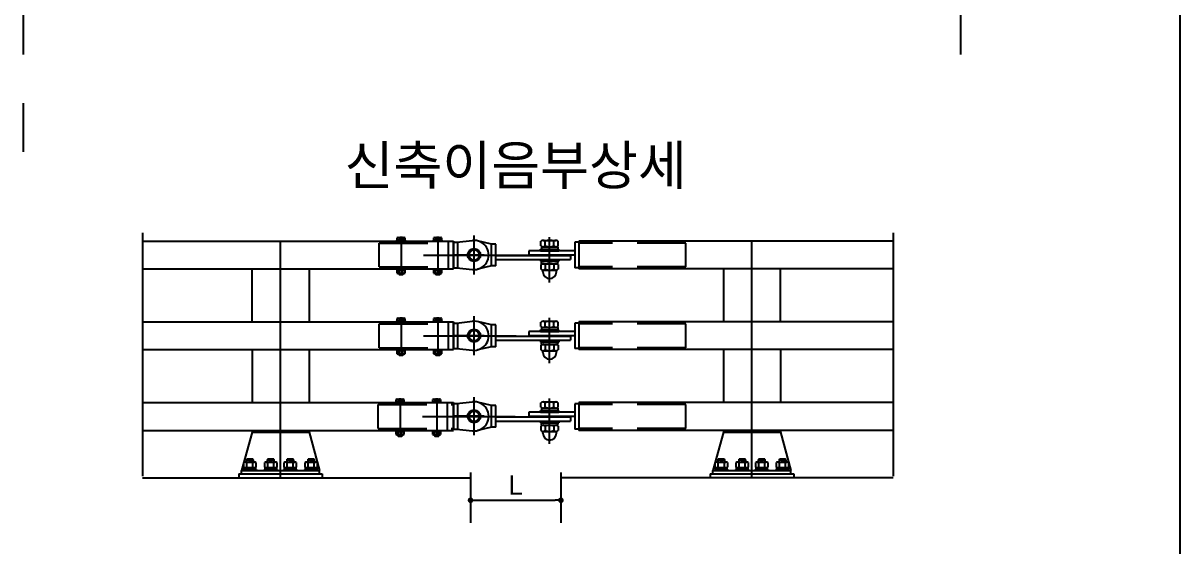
# Model space of a CAD drawing. Header units: metres. Extents: x 185094 to 267743, y 19941 to 53123.
# Drawn here: x 264200 to 266278, y 37946 to 38885 of the extents above; entities that cross this region are included whole.
import ezdxf
from ezdxf.enums import TextEntityAlignment as Align

# ---------------------------------------------------------------- set-up
doc = ezdxf.new("R2010")
doc.units = ezdxf.units.M
doc.header["$LTSCALE"] = 500
for name, pattern in [('CENTER', [2, 1.25, -0.25, 0.25, -0.25]), ('CENTER2', [1.125, 0.75, -0.125, 0.125, -0.125]), ('HIDDEN', [0.375, 0.25, -0.125]), ('HIDDEN2', [0.1875, 0.125, -0.0625])]:
    doc.linetypes.add(name, pattern=pattern)
for name, color, linetype in [('DIML', 1, 'Continuous'), ('THIN', 3, 'Continuous'), ('TITL1', 6, 'HIDDEN2')]:
    doc.layers.add(name, color=color, linetype=linetype)
doc.styles.add('HY견고딕', font='')
doc.styles.add('휴먼고딕', font='HMKMG.TTF')
doc.styles.get('HY견고딕').set_extended_font_data('HYgtrE')

# ---------------------------------------------------------------- blocks, each defined once
blk = doc.blocks.new('_Dot')
at = {"color": 0, "linetype": 'ByBlock', "lineweight": -2}
blk.add_line((-0.5, 0), (-1, 0), dxfattribs=at)
at = {"color": 0, "linetype": 'ByBlock', "const_width": 0.5}
blk.add_lwpolyline([(-0.25, 0, 1), (0.25, 0, 1)], format="xyb", close=True, dxfattribs=at)

msp = doc.modelspace()

# ---------------------------------------------------------------- linework, layer by layer
for p, q in [((266277.7884, 40708.1171), (266277.7884, 35137.5536)), ((264414.2019, 38493.0079), (264973.0831, 38493.0079)), ((264871.1353, 38494.5079), (264886.1353, 38494.5079)), ((264871.1353, 38493.0079), (264871.1353, 38494.5079)), ((264886.1353, 38493.0079), (264871.1353, 38493.0079)), ((264871.707, 38494.5079), (264871.707, 38498.972)), ((264885.5635, 38494.5079), (264871.707, 38494.5079)), ((264885.5635, 38498.972), (264885.5635, 38494.5079)), ((264886.1353, 38494.5079), (264886.1353, 38493.0079)), ((264937.1353, 38494.5079), (264952.1353, 38494.5079)), ((264937.1353, 38493.0079), (264937.1353, 38494.5079)), ((264952.1353, 38493.0079), (264937.1353, 38493.0079)), ((264937.707, 38494.5079), (264937.707, 38498.972)), ((264951.5635, 38494.5079), (264937.707, 38494.5079)), ((264951.5635, 38498.972), (264951.5635, 38494.5079)), ((264952.1353, 38494.5079), (264952.1353, 38493.0079)), ((265762.7405, 38493.0079), (265198.0831, 38493.0079)), ((264414.2019, 38443.0079), (264973.0831, 38443.0079)), ((264610.8853, 38348.0079), (264610.8853, 38443.0079)), ((264713.3853, 38443.0079), (264713.3853, 38348.0079)), ((264871.1353, 38443.0079), (264886.1353, 38443.0079)), ((264871.1353, 38441.5079), (264871.1353, 38443.0079)), ((264886.1353, 38441.5079), (264871.1353, 38441.5079)), ((264871.707, 38435.5438), (264871.707, 38441.5079)), ((264871.707, 38441.5079), (264885.5635, 38441.5079)), ((264874.6353, 38435.0079), (264874.6353, 38433.5491)), ((264874.6353, 38433.5491), (264875.1765, 38433.0079)), ((264875.1765, 38433.0079), (264882.094, 38433.0079)), ((264882.094, 38433.0079), (264882.6353, 38433.5491)), ((264882.6353, 38433.5491), (264882.6353, 38435.0079)), ((264885.5635, 38441.5079), (264885.5635, 38435.5438)), ((264886.1353, 38443.0079), (264886.1353, 38441.5079)), ((264937.1353, 38443.0079), (264952.1353, 38443.0079)), ((264937.1353, 38441.5079), (264937.1353, 38443.0079)), ((264952.1353, 38441.5079), (264937.1353, 38441.5079)), ((264937.707, 38435.5438), (264937.707, 38441.5079)), ((264937.707, 38441.5079), (264951.5635, 38441.5079)), ((264940.6353, 38435.0079), (264940.6353, 38433.5491)), ((264940.6353, 38433.5491), (264941.1765, 38433.0079)), ((264941.1765, 38433.0079), (264948.094, 38433.0079)), ((264948.094, 38433.0079), (264948.6353, 38433.5491)), ((264948.6353, 38433.5491), (264948.6353, 38435.0079)), ((264951.5635, 38441.5079), (264951.5635, 38435.5438)), ((264952.1353, 38443.0079), (264952.1353, 38441.5079)), ((265762.7405, 38443.0079), (265198.0831, 38443.0079)), ((265457.7809, 38443.0079), (265457.7809, 38348.0079)), ((265560.2809, 38348.0079), (265560.2809, 38443.0079)), ((264414.2019, 38348.0079), (264973.0831, 38348.0079)), ((264871.1353, 38349.5079), (264886.1353, 38349.5079)), ((264871.1353, 38348.0079), (264871.1353, 38349.5079)), ((264886.1353, 38348.0079), (264871.1353, 38348.0079)), ((264871.707, 38349.5079), (264871.707, 38353.972)), ((264885.5635, 38349.5079), (264871.707, 38349.5079)), ((264885.5635, 38353.972), (264885.5635, 38349.5079)), ((264886.1353, 38349.5079), (264886.1353, 38348.0079)), ((264937.1353, 38349.5079), (264952.1353, 38349.5079)), ((264937.1353, 38348.0079), (264937.1353, 38349.5079)), ((264952.1353, 38348.0079), (264937.1353, 38348.0079)), ((264937.707, 38349.5079), (264937.707, 38353.972)), ((264951.5635, 38349.5079), (264937.707, 38349.5079)), ((264951.5635, 38353.972), (264951.5635, 38349.5079)), ((264952.1353, 38349.5079), (264952.1353, 38348.0079)), ((265762.7405, 38348.0079), (265198.0831, 38348.0079)), ((264414.2019, 38298.0079), (264973.0831, 38298.0079)), ((264610.8853, 38298.0079), (264610.8853, 38203.0079)), ((264713.3853, 38298.0079), (264713.3853, 38203.0079)), ((264871.1353, 38298.0079), (264886.1353, 38298.0079)), ((264871.1353, 38296.5079), (264871.1353, 38298.0079)), ((264886.1353, 38296.5079), (264871.1353, 38296.5079)), ((264871.707, 38290.5438), (264871.707, 38296.5079)), ((264871.707, 38296.5079), (264885.5635, 38296.5079)), ((264874.6353, 38290.0079), (264874.6353, 38288.5491)), ((264874.6353, 38288.5491), (264875.1765, 38288.0079)), ((264875.1765, 38288.0079), (264882.094, 38288.0079)), ((264882.094, 38288.0079), (264882.6353, 38288.5491)), ((264882.6353, 38288.5491), (264882.6353, 38290.0079)), ((264885.5635, 38296.5079), (264885.5635, 38290.5438)), ((264886.1353, 38298.0079), (264886.1353, 38296.5079)), ((264937.1353, 38298.0079), (264952.1353, 38298.0079)), ((264937.1353, 38296.5079), (264937.1353, 38298.0079)), ((264952.1353, 38296.5079), (264937.1353, 38296.5079)), ((264937.707, 38290.5438), (264937.707, 38296.5079)), ((264937.707, 38296.5079), (264951.5635, 38296.5079)), ((264940.6353, 38290.0079), (264940.6353, 38288.5491)), ((264940.6353, 38288.5491), (264941.1765, 38288.0079)), ((264941.1765, 38288.0079), (264948.094, 38288.0079)), ((264948.094, 38288.0079), (264948.6353, 38288.5491)), ((264948.6353, 38288.5491), (264948.6353, 38290.0079)), ((264951.5635, 38296.5079), (264951.5635, 38290.5438)), ((264952.1353, 38298.0079), (264952.1353, 38296.5079)), ((265762.7405, 38298.0079), (265198.0831, 38298.0079)), ((265457.7809, 38298.0079), (265457.7809, 38203.0079)), ((265560.2809, 38298.0079), (265560.2809, 38203.0079)), ((264414.2019, 38203.0079), (264973.0831, 38203.0079)), ((264869.2526, 38204.2579), (264884.2526, 38204.2579)), ((264869.2526, 38202.7579), (264869.2526, 38204.2579)), ((264884.2526, 38202.7579), (264869.2526, 38202.7579)), ((264869.8244, 38204.2579), (264869.8244, 38208.722)), ((264883.6808, 38204.2579), (264869.8244, 38204.2579)), ((264883.6808, 38208.722), (264883.6808, 38204.2579)), ((264884.2526, 38204.2579), (264884.2526, 38202.7579)), ((264935.2526, 38204.2579), (264950.2526, 38204.2579)), ((264935.2526, 38202.7579), (264935.2526, 38204.2579)), ((264950.2526, 38202.7579), (264935.2526, 38202.7579)), ((264935.8244, 38204.2579), (264935.8244, 38208.722)), ((264949.6808, 38204.2579), (264935.8244, 38204.2579)), ((264949.6808, 38208.722), (264949.6808, 38204.2579)), ((264950.2526, 38204.2579), (264950.2526, 38202.7579)), ((265762.7405, 38203.0079), (265198.0831, 38203.0079)), ((264414.2019, 38153.0079), (264973.0831, 38153.0079)), ((264610.8853, 38150.0079), (264592.1353, 38081.0079)), ((264610.8853, 38153.0079), (264610.8853, 38150.0079)), ((264610.8853, 38150.0079), (264713.3853, 38150.0079)), ((264713.3853, 38153.0079), (264713.3853, 38150.0079)), ((264713.3853, 38150.0079), (264732.1353, 38081.0079)), ((264869.2526, 38152.7579), (264884.2526, 38152.7579)), ((264869.2526, 38151.2579), (264869.2526, 38152.7579)), ((264884.2526, 38151.2579), (264869.2526, 38151.2579)), ((264869.8244, 38145.2938), (264869.8244, 38151.2579)), ((264869.8244, 38151.2579), (264883.6808, 38151.2579)), ((264872.7526, 38144.7579), (264872.7526, 38143.2991)), ((264872.7526, 38143.2991), (264873.2939, 38142.7579)), ((264873.2939, 38142.7579), (264880.2113, 38142.7579)), ((264880.2113, 38142.7579), (264880.7526, 38143.2991)), ((264880.7526, 38143.2991), (264880.7526, 38144.7579)), ((264883.6808, 38151.2579), (264883.6808, 38145.2938)), ((264884.2526, 38152.7579), (264884.2526, 38151.2579)), ((264935.2526, 38152.7579), (264950.2526, 38152.7579)), ((264935.2526, 38151.2579), (264935.2526, 38152.7579)), ((264950.2526, 38151.2579), (264935.2526, 38151.2579)), ((264935.8244, 38145.2938), (264935.8244, 38151.2579)), ((264935.8244, 38151.2579), (264949.6808, 38151.2579)), ((264938.7526, 38144.7579), (264938.7526, 38143.2991)), ((264938.7526, 38143.2991), (264939.2939, 38142.7579)), ((264939.2939, 38142.7579), (264946.2113, 38142.7579)), ((264946.2113, 38142.7579), (264946.7526, 38143.2991)), ((264946.7526, 38143.2991), (264946.7526, 38144.7579)), ((264949.6808, 38151.2579), (264949.6808, 38145.2938)), ((264950.2526, 38152.7579), (264950.2526, 38151.2579)), ((265762.7405, 38153.0079), (265198.0831, 38153.0079)), ((265457.7809, 38150.0079), (265439.0309, 38081.0079)), ((265457.7809, 38153.0079), (265457.7809, 38150.0079)), ((265457.7809, 38150.0079), (265560.2809, 38150.0079)), ((265560.2809, 38153.0079), (265560.2809, 38150.0079)), ((265560.2809, 38150.0079), (265579.0309, 38081.0079)), ((264596.3099, 38086.9077), (264596.3099, 38095.233)), ((264599.0163, 38096.0704), (264615.2542, 38096.0704)), ((264599.0163, 38096.0704), (264615.2542, 38096.0704)), ((264601.731, 38101.0079), (264600.8853, 38100.1621)), ((264600.8853, 38100.1621), (264600.8853, 38096.0704)), ((264601.7226, 38086.9077), (264601.7226, 38095.233)), ((264612.5395, 38101.0079), (264601.731, 38101.0079)), ((264613.3853, 38100.1621), (264612.5395, 38101.0079)), ((264612.5479, 38086.9077), (264612.5479, 38095.233)), ((264613.3853, 38096.0704), (264613.3853, 38100.1621)), ((264617.9606, 38095.233), (264617.9606, 38086.9077)), ((264633.8099, 38086.9077), (264633.8099, 38095.233)), ((264636.5163, 38096.0704), (264652.7542, 38096.0704)), ((264636.5163, 38096.0704), (264652.7542, 38096.0704)), ((264639.231, 38101.0079), (264638.3853, 38100.1621)), ((264638.3853, 38100.1621), (264638.3853, 38096.0704)), ((264639.2226, 38086.9077), (264639.2226, 38095.233)), ((264650.0395, 38101.0079), (264639.231, 38101.0079)), ((264650.8853, 38100.1621), (264650.0395, 38101.0079)), ((264650.0479, 38086.9077), (264650.0479, 38095.233)), ((264650.8853, 38096.0704), (264650.8853, 38100.1621)), ((264655.4606, 38095.233), (264655.4606, 38086.9077)), ((264668.8099, 38086.9077), (264668.8099, 38095.233)), ((264671.5163, 38096.0704), (264687.7542, 38096.0704)), ((264671.5163, 38096.0704), (264687.7542, 38096.0704)), ((264674.231, 38101.0079), (264673.3853, 38100.1621)), ((264673.3853, 38100.1621), (264673.3853, 38096.0704)), ((264674.2226, 38086.9077), (264674.2226, 38095.233)), ((264685.0395, 38101.0079), (264674.231, 38101.0079)), ((264685.8853, 38100.1621), (264685.0395, 38101.0079)), ((264685.0479, 38086.9077), (264685.0479, 38095.233)), ((264685.8853, 38096.0704), (264685.8853, 38100.1621)), ((264690.4606, 38095.233), (264690.4606, 38086.9077)), ((264706.3099, 38086.9077), (264706.3099, 38095.233)), ((264709.0163, 38096.0704), (264725.2542, 38096.0704)), ((264709.0163, 38096.0704), (264725.2542, 38096.0704)), ((264711.731, 38101.0079), (264710.8853, 38100.1621)), ((264710.8853, 38100.1621), (264710.8853, 38096.0704)), ((264711.7226, 38086.9077), (264711.7226, 38095.233)), ((264722.5395, 38101.0079), (264711.731, 38101.0079)), ((264723.3853, 38100.1621), (264722.5395, 38101.0079)), ((264722.5479, 38086.9077), (264722.5479, 38095.233)), ((264723.3853, 38096.0704), (264723.3853, 38100.1621)), ((264727.9606, 38095.233), (264727.9606, 38086.9077)), ((265443.2056, 38086.9077), (265443.2056, 38095.233)), ((265445.9119, 38096.0704), (265462.1499, 38096.0704)), ((265445.9119, 38096.0704), (265462.1499, 38096.0704)), ((265448.6266, 38101.0079), (265447.7809, 38100.1621)), ((265447.7809, 38100.1621), (265447.7809, 38096.0704)), ((265448.6182, 38086.9077), (265448.6182, 38095.233)), ((265459.4352, 38101.0079), (265448.6266, 38101.0079)), ((265460.2809, 38100.1621), (265459.4352, 38101.0079)), ((265459.4435, 38086.9077), (265459.4435, 38095.233)), ((265460.2809, 38096.0704), (265460.2809, 38100.1621)), ((265464.8562, 38095.233), (265464.8562, 38086.9077)), ((265480.7056, 38086.9077), (265480.7056, 38095.233)), ((265483.4119, 38096.0704), (265499.6499, 38096.0704)), ((265483.4119, 38096.0704), (265499.6499, 38096.0704)), ((265486.1266, 38101.0079), (265485.2809, 38100.1621)), ((265485.2809, 38100.1621), (265485.2809, 38096.0704)), ((265486.1182, 38086.9077), (265486.1182, 38095.233)), ((265496.9352, 38101.0079), (265486.1266, 38101.0079)), ((265497.7809, 38100.1621), (265496.9352, 38101.0079)), ((265496.9435, 38086.9077), (265496.9435, 38095.233)), ((265497.7809, 38096.0704), (265497.7809, 38100.1621)), ((265502.3562, 38095.233), (265502.3562, 38086.9077)), ((265515.7056, 38086.9077), (265515.7056, 38095.233)), ((265518.4119, 38096.0704), (265534.6499, 38096.0704)), ((265518.4119, 38096.0704), (265534.6499, 38096.0704)), ((265521.1266, 38101.0079), (265520.2809, 38100.1621)), ((265520.2809, 38100.1621), (265520.2809, 38096.0704)), ((265521.1182, 38086.9077), (265521.1182, 38095.233)), ((265531.9352, 38101.0079), (265521.1266, 38101.0079)), ((265532.7809, 38100.1621), (265531.9352, 38101.0079)), ((265531.9435, 38086.9077), (265531.9435, 38095.233)), ((265532.7809, 38096.0704), (265532.7809, 38100.1621)), ((265537.3562, 38095.233), (265537.3562, 38086.9077)), ((265553.2056, 38086.9077), (265553.2056, 38095.233)), ((265555.9119, 38096.0704), (265572.1499, 38096.0704)), ((265555.9119, 38096.0704), (265572.1499, 38096.0704)), ((265558.6266, 38101.0079), (265557.7809, 38100.1621)), ((265557.7809, 38100.1621), (265557.7809, 38096.0704)), ((265558.6182, 38086.9077), (265558.6182, 38095.233)), ((265569.4352, 38101.0079), (265558.6266, 38101.0079)), ((265570.2809, 38100.1621), (265569.4352, 38101.0079)), ((265569.4435, 38086.9077), (265569.4435, 38095.233)), ((265570.2809, 38096.0704), (265570.2809, 38100.1621)), ((265574.8562, 38095.233), (265574.8562, 38086.9077)), ((264587.1353, 38075.0079), (264737.1353, 38075.0079)), ((264587.1353, 38075.0079), (264587.1353, 38068.0079)), ((264592.1353, 38081.0079), (264732.1353, 38081.0079)), ((264592.1353, 38075.0079), (264592.1353, 38081.0079)), ((264595.5728, 38081.0079), (264595.5728, 38082.8829)), ((264595.5728, 38082.8829), (264618.6978, 38082.8829)), ((264618.6978, 38081.0079), (264595.5728, 38081.0079)), ((264597.0102, 38082.8829), (264597.0102, 38086.0704)), ((264597.0102, 38086.0704), (264617.2603, 38086.0704)), ((264617.2603, 38082.8829), (264597.0102, 38082.8829)), ((264617.2603, 38086.0704), (264617.2603, 38082.8829)), ((264618.6978, 38082.8829), (264618.6978, 38081.0079)), ((264633.0728, 38081.0079), (264633.0728, 38082.8829)), ((264633.0728, 38082.8829), (264656.1978, 38082.8829)), ((264656.1978, 38081.0079), (264633.0728, 38081.0079)), ((264634.5102, 38082.8829), (264634.5102, 38086.0704)), ((264634.5102, 38086.0704), (264654.7603, 38086.0704)), ((264654.7603, 38082.8829), (264634.5102, 38082.8829)), ((264654.7603, 38086.0704), (264654.7603, 38082.8829)), ((264656.1978, 38082.8829), (264656.1978, 38081.0079)), ((264668.0728, 38081.0079), (264668.0728, 38082.8829)), ((264668.0728, 38082.8829), (264691.1978, 38082.8829)), ((264691.1978, 38081.0079), (264668.0728, 38081.0079)), ((264669.5102, 38082.8829), (264669.5102, 38086.0704)), ((264669.5102, 38086.0704), (264689.7603, 38086.0704)), ((264689.7603, 38082.8829), (264669.5102, 38082.8829)), ((264689.7603, 38086.0704), (264689.7603, 38082.8829)), ((264691.1978, 38082.8829), (264691.1978, 38081.0079)), ((264705.5728, 38081.0079), (264705.5728, 38082.8829)), ((264705.5728, 38082.8829), (264728.6978, 38082.8829)), ((264728.6978, 38081.0079), (264705.5728, 38081.0079)), ((264707.0102, 38082.8829), (264707.0102, 38086.0704)), ((264707.0102, 38086.0704), (264727.2603, 38086.0704)), ((264727.2603, 38082.8829), (264707.0102, 38082.8829)), ((264727.2603, 38086.0704), (264727.2603, 38082.8829)), ((264728.6978, 38082.8829), (264728.6978, 38081.0079)), ((264732.1353, 38075.0079), (264732.1353, 38081.0079)), ((264737.1353, 38075.0079), (264737.1353, 38068.0079)), ((265434.0309, 38075.0079), (265584.0309, 38075.0079)), ((265434.0309, 38075.0079), (265434.0309, 38068.0079)), ((265439.0309, 38081.0079), (265579.0309, 38081.0079)), ((265439.0309, 38075.0079), (265439.0309, 38081.0079)), ((265442.4684, 38081.0079), (265442.4684, 38082.8829)), ((265442.4684, 38082.8829), (265465.5934, 38082.8829)), ((265465.5934, 38081.0079), (265442.4684, 38081.0079)), ((265443.9059, 38086.0704), (265464.1559, 38086.0704)), ((265443.9059, 38082.8829), (265443.9059, 38086.0704)), ((265464.1559, 38082.8829), (265443.9059, 38082.8829)), ((265464.1559, 38086.0704), (265464.1559, 38082.8829)), ((265465.5934, 38082.8829), (265465.5934, 38081.0079)), ((265479.9684, 38081.0079), (265479.9684, 38082.8829)), ((265479.9684, 38082.8829), (265503.0934, 38082.8829)), ((265503.0934, 38081.0079), (265479.9684, 38081.0079)), ((265481.4059, 38082.8829), (265481.4059, 38086.0704)), ((265481.4059, 38086.0704), (265501.6559, 38086.0704)), ((265501.6559, 38082.8829), (265481.4059, 38082.8829)), ((265501.6559, 38086.0704), (265501.6559, 38082.8829)), ((265503.0934, 38082.8829), (265503.0934, 38081.0079)), ((265514.9684, 38081.0079), (265514.9684, 38082.8829)), ((265514.9684, 38082.8829), (265538.0934, 38082.8829)), ((265538.0934, 38081.0079), (265514.9684, 38081.0079)), ((265516.4059, 38082.8829), (265516.4059, 38086.0704)), ((265516.4059, 38086.0704), (265536.6559, 38086.0704)), ((265536.6559, 38082.8829), (265516.4059, 38082.8829)), ((265536.6559, 38086.0704), (265536.6559, 38082.8829)), ((265538.0934, 38082.8829), (265538.0934, 38081.0079)), ((265552.4684, 38081.0079), (265552.4684, 38082.8829)), ((265552.4684, 38082.8829), (265575.5934, 38082.8829)), ((265575.5934, 38081.0079), (265552.4684, 38081.0079)), ((265553.9059, 38082.8829), (265553.9059, 38086.0704)), ((265553.9059, 38086.0704), (265574.1559, 38086.0704)), ((265574.1559, 38082.8829), (265553.9059, 38082.8829)), ((265574.1559, 38086.0704), (265574.1559, 38082.8829)), ((265575.5934, 38082.8829), (265575.5934, 38081.0079)), ((265579.0309, 38075.0079), (265579.0309, 38081.0079)), ((265584.0309, 38075.0079), (265584.0309, 38068.0079)), ((264414.2019, 38068.0079), (265003.4418, 38068.0079)), ((265762.7405, 38068.0079), (265165.7595, 38068.0079))]:
    msp.add_line(p, q)
at = {"color": 1, "linetype": 'CENTER', "ltscale": 0.7}
for p, q in [((264199.6797, 39265.9501), (264199.6797, 38604.7682)), ((265883.8568, 39265.9501), (265883.8568, 38744.8942)), ((264414.2019, 38507.9473), (264414.2019, 38045.7794)), ((265762.7405, 38507.9473), (265762.7405, 38045.7794)), ((264662.1353, 38068.0079), (264662.1353, 38493.0079)), ((265009.8331, 38433.8829), (265009.8331, 38502.1329)), ((265145.5831, 38418.8467), (265145.5831, 38500.3574)), ((265509.0309, 38068.0079), (265509.0309, 38493.0079)), ((264918.9516, 38468.0079), (265108.0831, 38468.0079)), ((265028.1904, 38468.0079), (264974.9657, 38468.0079)), ((265009.8331, 38288.1405), (265009.8331, 38357.8752)), ((265009.8331, 38288.8829), (265009.8331, 38357.1329)), ((265145.5831, 38273.8467), (265145.5831, 38355.3574)), ((264918.9516, 38323.0079), (265085.5831, 38323.0079)), ((265028.1904, 38323.0079), (264974.9657, 38323.0079)), ((265009.8331, 38144.1329), (265009.8331, 38212.3829)), ((264917.0689, 38178.0079), (265083.7004, 38178.0079)), ((265028.1904, 38178.2579), (264974.9657, 38178.2579))]:
    msp.add_line(p, q, dxfattribs=at)
at = {"color": 3, "linetype": 'HIDDEN', "ltscale": 0.7}
for p, q in [((264839.504, 38489.5079), (264973.0831, 38489.5079)), ((264839.504, 38446.5079), (264839.504, 38489.5079)), ((265390.0309, 38489.5079), (265198.0831, 38489.5079)), ((265390.0309, 38446.5079), (265390.0309, 38489.5079)), ((264839.504, 38446.5079), (264973.0831, 38446.5079)), ((265390.0309, 38446.5079), (265198.0831, 38446.5079)), ((264839.504, 38301.5079), (264839.504, 38344.5079)), ((264839.504, 38344.5079), (264973.0831, 38344.5079)), ((265390.0309, 38344.5079), (265198.0831, 38344.5079)), ((265390.0309, 38301.5079), (265390.0309, 38344.5079)), ((264839.504, 38301.5079), (264973.0831, 38301.5079)), ((265390.0309, 38301.5079), (265198.0831, 38301.5079)), ((264837.6213, 38199.2579), (264971.2004, 38199.2579)), ((264837.6213, 38156.2579), (264837.6213, 38199.2579)), ((265390.0309, 38199.5079), (265199.9657, 38199.5079)), ((265390.0309, 38156.5079), (265390.0309, 38199.5079)), ((264837.6213, 38156.2579), (264971.2004, 38156.2579)), ((265390.0309, 38156.5079), (265199.9657, 38156.5079))]:
    msp.add_line(p, q, dxfattribs=at)
at = {"ltscale": 0.7}
for p, q in [((264873.4391, 38499.5079), (264883.8314, 38499.5079)), ((264875.1711, 38498.972), (264875.1711, 38494.5079)), ((264882.0994, 38498.972), (264882.0994, 38494.5079)), ((264939.4391, 38499.5079), (264949.8314, 38499.5079)), ((264941.1711, 38498.972), (264941.1711, 38494.5079)), ((264948.0994, 38498.972), (264948.0994, 38494.5079)), ((264963.1448, 38493.0079), (264963.1448, 38443.0079)), ((264973.0831, 38492.7579), (264973.0831, 38443.2579)), ((264973.0831, 38445.1704), (264973.0831, 38490.8454)), ((264973.0831, 38490.8454), (264978.3331, 38490.8454)), ((264978.3331, 38490.8454), (265006.8675, 38494.0898)), ((264980.5831, 38444.9145), (264980.5831, 38491.1012)), ((265041.3331, 38487.6954), (265015.7197, 38493.5893)), ((265048.8331, 38487.6954), (265041.3331, 38487.6954)), ((265041.3331, 38448.3204), (265041.3331, 38487.6954)), ((265048.8331, 38448.3204), (265048.8331, 38487.6954)), ((265129.9831, 38484.4329), (265129.9831, 38492.6829)), ((265133.8825, 38494.1829), (265157.2836, 38494.1829)), ((265137.7831, 38484.4329), (265137.7831, 38492.6829)), ((265153.3831, 38484.4329), (265153.3831, 38492.6829)), ((265161.1831, 38484.4329), (265161.1831, 38492.6829)), ((265190.5831, 38490.8454), (265190.5831, 38445.1704)), ((265198.0831, 38490.8454), (265190.5831, 38490.8454)), ((265198.0831, 38492.7579), (265198.0831, 38443.2579)), ((265004.3731, 38477.4649), (264998.9131, 38468.0079)), ((264998.9131, 38468.0079), (265004.3731, 38458.5509)), ((265015.2931, 38477.4649), (265004.3731, 38477.4649)), ((265020.7531, 38468.0079), (265015.2931, 38477.4649)), ((265015.2931, 38458.5509), (265020.7531, 38468.0079)), ((265048.8331, 38467.2579), (265183.0831, 38467.2579)), ((265190.5831, 38475.5079), (265108.0831, 38475.5079)), ((265108.0831, 38475.5079), (265108.0831, 38468.0079)), ((265190.5831, 38468.0079), (265108.0831, 38468.0079)), ((265129.0831, 38475.5079), (265129.0831, 38478.5079)), ((265129.0831, 38478.5079), (265162.0831, 38478.5079)), ((265129.0831, 38475.5079), (265162.0831, 38475.5079)), ((265131.0706, 38482.9329), (265131.0706, 38478.5079)), ((265131.0706, 38482.9329), (265160.0956, 38482.9329)), ((265160.0956, 38482.9329), (265160.0956, 38478.5079)), ((265162.0831, 38475.5079), (265162.0831, 38478.5079)), ((265183.0831, 38467.2579), (265183.0831, 38459.7579)), ((264973.0831, 38445.1704), (264978.3331, 38445.1704)), ((264978.3331, 38445.1704), (265006.8675, 38441.9259)), ((265004.3731, 38458.5509), (265015.2931, 38458.5509)), ((265041.3331, 38448.3204), (265015.7197, 38442.4264)), ((265048.8331, 38448.3204), (265041.3331, 38448.3204)), ((265048.8331, 38459.7579), (265183.0831, 38459.7579)), ((265129.0831, 38459.7579), (265129.0831, 38456.7579)), ((265129.0831, 38459.7579), (265162.0831, 38459.7579)), ((265129.0831, 38456.7579), (265162.0831, 38456.7579)), ((265129.9831, 38450.8329), (265129.9831, 38442.5829)), ((265131.0706, 38452.3329), (265131.0706, 38456.7579)), ((265131.0706, 38452.3329), (265160.0956, 38452.3329)), ((265137.7831, 38450.8329), (265137.7831, 38442.5829)), ((265153.3831, 38450.8329), (265153.3831, 38442.5829)), ((265160.0956, 38452.3329), (265160.0956, 38456.7579)), ((265161.1831, 38450.8329), (265161.1831, 38442.5829)), ((265162.0831, 38459.7579), (265162.0831, 38456.7579)), ((265198.0831, 38445.1704), (265190.5831, 38445.1704)), ((264883.8314, 38435.0079), (264873.4391, 38435.0079)), ((264874.6353, 38433.5491), (264882.6353, 38433.5491)), ((264875.1711, 38435.5438), (264875.1711, 38441.5079)), ((264882.0994, 38435.5438), (264882.0994, 38441.5079)), ((264949.8314, 38435.0079), (264939.4391, 38435.0079)), ((264940.6353, 38433.5491), (264948.6353, 38433.5491)), ((264941.1711, 38435.5438), (264941.1711, 38441.5079)), ((264948.0994, 38435.5438), (264948.0994, 38441.5079)), ((265133.3956, 38437.8954), (265133.3956, 38441.1033)), ((265133.8825, 38441.0829), (265157.2836, 38441.0829)), ((265157.7706, 38437.8954), (265157.7706, 38441.1033)), ((264873.4391, 38354.5079), (264883.8314, 38354.5079)), ((264875.1711, 38353.972), (264875.1711, 38349.5079)), ((264882.0994, 38353.972), (264882.0994, 38349.5079)), ((264939.4391, 38354.5079), (264949.8314, 38354.5079)), ((264941.1711, 38353.972), (264941.1711, 38349.5079)), ((264948.0994, 38353.972), (264948.0994, 38349.5079)), ((264963.1448, 38348.0079), (264963.1448, 38298.0079)), ((264973.0831, 38347.7579), (264973.0831, 38298.2579)), ((264973.0831, 38300.1704), (264973.0831, 38345.8454)), ((264973.0831, 38345.8454), (264978.3331, 38345.8454)), ((264978.3331, 38345.8454), (265006.8675, 38349.0898)), ((264980.5831, 38299.9145), (264980.5831, 38346.1012)), ((265041.3331, 38342.6954), (265015.7197, 38348.5893)), ((265041.3331, 38303.3204), (265041.3331, 38342.6954)), ((265048.8331, 38342.6954), (265041.3331, 38342.6954)), ((265048.8331, 38303.3204), (265048.8331, 38342.6954)), ((265129.9831, 38339.4329), (265129.9831, 38347.6829)), ((265133.8825, 38349.1829), (265157.2836, 38349.1829)), ((265137.7831, 38339.4329), (265137.7831, 38347.6829)), ((265153.3831, 38339.4329), (265153.3831, 38347.6829)), ((265161.1831, 38339.4329), (265161.1831, 38347.6829)), ((265190.5831, 38345.8454), (265190.5831, 38300.1704)), ((265198.0831, 38345.8454), (265190.5831, 38345.8454)), ((265198.0831, 38347.7579), (265198.0831, 38298.2579)), ((265004.3731, 38332.4649), (264998.9131, 38323.0079)), ((264998.9131, 38323.0079), (265004.3731, 38313.5509)), ((265015.2931, 38332.4649), (265004.3731, 38332.4649)), ((265020.7531, 38323.0079), (265015.2931, 38332.4649)), ((265015.2931, 38313.5509), (265020.7531, 38323.0079)), ((265048.8331, 38322.2579), (265183.0831, 38322.2579)), ((265190.5831, 38330.5079), (265108.0831, 38330.5079)), ((265108.0831, 38330.5079), (265108.0831, 38323.0079)), ((265190.5831, 38323.0079), (265108.0831, 38323.0079)), ((265129.0831, 38330.5079), (265129.0831, 38333.5079)), ((265129.0831, 38333.5079), (265162.0831, 38333.5079)), ((265129.0831, 38330.5079), (265162.0831, 38330.5079)), ((265131.0706, 38337.9329), (265131.0706, 38333.5079)), ((265131.0706, 38337.9329), (265160.0956, 38337.9329)), ((265160.0956, 38337.9329), (265160.0956, 38333.5079)), ((265162.0831, 38330.5079), (265162.0831, 38333.5079)), ((265183.0831, 38322.2579), (265183.0831, 38314.7579)), ((264973.0831, 38300.1704), (264978.3331, 38300.1704)), ((264978.3331, 38300.1704), (265006.8675, 38296.9259)), ((265004.3731, 38313.5509), (265015.2931, 38313.5509)), ((265041.3331, 38303.3204), (265015.7197, 38297.4264)), ((265048.8331, 38303.3204), (265041.3331, 38303.3204)), ((265048.8331, 38314.7579), (265183.0831, 38314.7579)), ((265129.0831, 38314.7579), (265129.0831, 38311.7579)), ((265129.0831, 38314.7579), (265162.0831, 38314.7579)), ((265129.0831, 38311.7579), (265162.0831, 38311.7579)), ((265129.9831, 38305.8329), (265129.9831, 38297.5829)), ((265131.0706, 38307.3329), (265131.0706, 38311.7579)), ((265131.0706, 38307.3329), (265160.0956, 38307.3329)), ((265137.7831, 38305.8329), (265137.7831, 38297.5829)), ((265153.3831, 38305.8329), (265153.3831, 38297.5829)), ((265160.0956, 38307.3329), (265160.0956, 38311.7579)), ((265161.1831, 38305.8329), (265161.1831, 38297.5829)), ((265162.0831, 38314.7579), (265162.0831, 38311.7579)), ((265198.0831, 38300.1704), (265190.5831, 38300.1704)), ((264883.8314, 38290.0079), (264873.4391, 38290.0079)), ((264874.6353, 38288.5491), (264882.6353, 38288.5491)), ((264875.1711, 38290.5438), (264875.1711, 38296.5079)), ((264882.0994, 38290.5438), (264882.0994, 38296.5079)), ((264949.8314, 38290.0079), (264939.4391, 38290.0079)), ((264940.6353, 38288.5491), (264948.6353, 38288.5491)), ((264941.1711, 38290.5438), (264941.1711, 38296.5079)), ((264948.0994, 38290.5438), (264948.0994, 38296.5079)), ((265133.3956, 38292.8954), (265133.3956, 38296.1033)), ((265133.8825, 38296.0829), (265157.2836, 38296.0829)), ((265157.7706, 38292.8954), (265157.7706, 38296.1033)), ((264871.5564, 38209.2579), (264881.9487, 38209.2579)), ((264873.2885, 38208.722), (264873.2885, 38204.2579)), ((264880.2167, 38208.722), (264880.2167, 38204.2579)), ((264937.5564, 38209.2579), (264947.9487, 38209.2579)), ((264939.2885, 38208.722), (264939.2885, 38204.2579)), ((264946.2167, 38208.722), (264946.2167, 38204.2579)), ((264961.2621, 38202.7579), (264961.2621, 38152.7579)), ((264973.0831, 38203.0079), (264973.0831, 38153.5079)), ((264973.0831, 38201.0954), (264978.3331, 38201.0954)), ((264973.0831, 38155.4204), (264973.0831, 38201.0954)), ((264978.3331, 38201.0954), (265006.8675, 38204.3398)), ((264980.5831, 38155.1645), (264980.5831, 38201.3512)), ((265041.3331, 38197.9454), (265015.7197, 38203.8393)), ((265048.8331, 38197.9454), (265041.3331, 38197.9454)), ((265041.3331, 38158.5704), (265041.3331, 38197.9454)), ((265048.8331, 38158.5704), (265048.8331, 38197.9454)), ((265129.9831, 38194.4329), (265129.9831, 38202.6829)), ((265133.8825, 38204.1829), (265157.2836, 38204.1829)), ((265137.7831, 38194.4329), (265137.7831, 38202.6829)), ((265153.3831, 38194.4329), (265153.3831, 38202.6829)), ((265161.1831, 38194.4329), (265161.1831, 38202.6829)), ((265198.0831, 38200.8454), (265190.5831, 38200.8454)), ((265190.5831, 38200.8454), (265190.5831, 38155.1704)), ((265198.0831, 38203.0079), (265198.0831, 38153.0079)), ((265004.3731, 38187.7149), (264998.9131, 38178.2579)), ((264998.9131, 38178.2579), (265004.3731, 38168.8009)), ((265015.2931, 38187.7149), (265004.3731, 38187.7149)), ((265020.7531, 38178.2579), (265015.2931, 38187.7149)), ((265015.2931, 38168.8009), (265020.7531, 38178.2579)), ((265046.9504, 38177.2579), (265183.0831, 38177.2579)), ((265190.5831, 38185.5079), (265108.0831, 38185.5079)), ((265108.0831, 38185.5079), (265108.0831, 38178.0079)), ((265190.5831, 38178.0079), (265108.0831, 38178.0079)), ((265129.0831, 38185.5079), (265129.0831, 38188.5079)), ((265129.0831, 38188.5079), (265162.0831, 38188.5079)), ((265129.0831, 38185.5079), (265162.0831, 38185.5079)), ((265131.0706, 38192.9329), (265131.0706, 38188.5079)), ((265131.0706, 38192.9329), (265160.0956, 38192.9329)), ((265160.0956, 38192.9329), (265160.0956, 38188.5079)), ((265162.0831, 38185.5079), (265162.0831, 38188.5079)), ((265183.0831, 38177.2579), (265183.0831, 38169.7579)), ((264973.0831, 38155.4204), (264978.3331, 38155.4204)), ((264978.3331, 38155.4204), (265006.8675, 38152.1759)), ((265004.3731, 38168.8009), (265015.2931, 38168.8009)), ((265041.3331, 38158.5704), (265015.7197, 38152.6764)), ((265048.8331, 38158.5704), (265041.3331, 38158.5704)), ((265046.9504, 38169.7579), (265183.0831, 38169.7579)), ((265129.0831, 38169.7579), (265129.0831, 38166.7579)), ((265129.0831, 38169.7579), (265162.0831, 38169.7579)), ((265129.0831, 38166.7579), (265162.0831, 38166.7579)), ((265129.9831, 38160.8329), (265129.9831, 38152.5829)), ((265131.0706, 38162.3329), (265131.0706, 38166.7579)), ((265131.0706, 38162.3329), (265160.0956, 38162.3329)), ((265137.7831, 38160.8329), (265137.7831, 38152.5829)), ((265153.3831, 38160.8329), (265153.3831, 38152.5829)), ((265160.0956, 38162.3329), (265160.0956, 38166.7579)), ((265161.1831, 38160.8329), (265161.1831, 38152.5829)), ((265162.0831, 38169.7579), (265162.0831, 38166.7579)), ((265198.0831, 38155.1704), (265190.5831, 38155.1704)), ((264881.9487, 38144.7579), (264871.5564, 38144.7579)), ((264872.7526, 38143.2991), (264880.7526, 38143.2991)), ((264873.2885, 38145.2938), (264873.2885, 38151.2579)), ((264880.2167, 38145.2938), (264880.2167, 38151.2579)), ((264947.9487, 38144.7579), (264937.5564, 38144.7579)), ((264938.7526, 38143.2991), (264946.7526, 38143.2991)), ((264939.2885, 38145.2938), (264939.2885, 38151.2579)), ((264946.2167, 38145.2938), (264946.2167, 38151.2579)), ((265133.3956, 38147.8954), (265133.3956, 38151.1033)), ((265133.8825, 38151.0829), (265157.2836, 38151.0829)), ((265157.7706, 38147.8954), (265157.7706, 38151.1033)), ((264600.8853, 38100.1621), (264613.3853, 38100.1621)), ((264638.3853, 38100.1621), (264650.8853, 38100.1621)), ((264673.3853, 38100.1621), (264685.8853, 38100.1621)), ((264710.8853, 38100.1621), (264723.3853, 38100.1621)), ((265447.7809, 38100.1621), (265460.2809, 38100.1621)), ((265485.2809, 38100.1621), (265497.7809, 38100.1621)), ((265520.2809, 38100.1621), (265532.7809, 38100.1621)), ((265557.7809, 38100.1621), (265570.2809, 38100.1621)), ((264599.0163, 38086.0704), (264615.2542, 38086.0704)), ((264636.5163, 38086.0704), (264652.7542, 38086.0704)), ((264671.5163, 38086.0704), (264687.7542, 38086.0704)), ((264709.0163, 38086.0704), (264725.2542, 38086.0704)), ((265445.9119, 38086.0704), (265462.1499, 38086.0704)), ((265483.4119, 38086.0704), (265499.6499, 38086.0704)), ((265518.4119, 38086.0704), (265534.6499, 38086.0704)), ((265555.9119, 38086.0704), (265572.1499, 38086.0704)), ((265003.4418, 38068.0079), (265003.4418, 37986.8972)), ((265165.7595, 38068.0079), (265165.7595, 37986.8972))]:
    msp.add_line(p, q, dxfattribs=at)
at = {"color": 2, "linetype": 'CENTER2', "ltscale": 0.7}
for p, q in [((264878.6353, 38501.0079), (264878.6353, 38431.5079)), ((264944.6353, 38501.0079), (264944.6353, 38431.5079)), ((265009.8331, 38433.1405), (265009.8331, 38502.8752)), ((264878.6353, 38356.0079), (264878.6353, 38286.5079)), ((264944.6353, 38356.0079), (264944.6353, 38286.5079)), ((264876.7526, 38210.7579), (264876.7526, 38141.2579)), ((264942.7526, 38210.7579), (264942.7526, 38141.2579)), ((265145.5831, 38128.8467), (265145.5831, 38210.3574))]:
    msp.add_line(p, q, dxfattribs=at)
at = {"color": 2, "ltscale": 0.7}
for p, q in [((264604.6399, 38086.0704), (264607.8274, 38082.8829)), ((264606.4431, 38086.0704), (264609.6306, 38082.8829)), ((264642.1399, 38086.0704), (264645.3274, 38082.8829)), ((264643.9431, 38086.0704), (264647.1306, 38082.8829)), ((264677.1399, 38086.0704), (264680.3274, 38082.8829)), ((264678.9431, 38086.0704), (264682.1306, 38082.8829)), ((264714.6399, 38086.0704), (264717.8274, 38082.8829)), ((264716.4431, 38086.0704), (264719.6306, 38082.8829)), ((265451.5356, 38086.0704), (265454.7231, 38082.8829)), ((265453.3387, 38086.0704), (265456.5262, 38082.8829)), ((265489.0356, 38086.0704), (265492.2231, 38082.8829)), ((265490.8387, 38086.0704), (265494.0262, 38082.8829)), ((265524.0356, 38086.0704), (265527.2231, 38082.8829)), ((265525.8387, 38086.0704), (265529.0262, 38082.8829)), ((265561.5356, 38086.0704), (265564.7231, 38082.8829)), ((265563.3387, 38086.0704), (265566.5262, 38082.8829))]:
    msp.add_line(p, q, dxfattribs=at)
at = {"ltscale": 0.7}
for centre, radius in [((265009.8331, 38468.0079), 11.55), ((265009.8331, 38468.0079), 9.457), ((265009.8331, 38323.0079), 11.55), ((265009.8331, 38323.0079), 9.457), ((265009.8331, 38178.2579), 11.55), ((265009.8331, 38178.2579), 9.457)]:
    msp.add_circle(centre, radius, dxfattribs=at)
for centre, radius, start, end in [((264873.4391, 38496.4409), 3.067, 55.6157526, 124.3842474), ((264878.6353, 38488.0438), 11.4641, 72.4120463, 107.5879537), ((264883.8314, 38496.4409), 3.067, 55.6157526, 124.3842474), ((264939.4391, 38496.4409), 3.067, 55.6157526, 124.3842474), ((264944.6353, 38488.0438), 11.4641, 72.4120463, 107.5879537), ((264949.8314, 38496.4409), 3.067, 55.6157526, 124.3842474), ((264873.4391, 38438.0749), 3.067, 235.6157526, 304.3842474), ((264878.6353, 38446.472), 11.4641, 252.4120463, 287.5879537), ((264883.8314, 38438.0749), 3.067, 235.6157526, 304.3842474), ((264939.4391, 38438.0749), 3.067, 235.6157526, 304.3842474), ((264944.6353, 38446.472), 11.4641, 252.4120463, 287.5879537), ((264949.8314, 38438.0749), 3.067, 235.6157526, 304.3842474), ((264873.4391, 38351.4409), 3.067, 55.6157526, 124.3842474), ((264878.6353, 38343.0438), 11.4641, 72.4120463, 107.5879537), ((264883.8314, 38351.4409), 3.067, 55.6157526, 124.3842474), ((264939.4391, 38351.4409), 3.067, 55.6157526, 124.3842474), ((264944.6353, 38343.0438), 11.4641, 72.4120463, 107.5879537), ((264949.8314, 38351.4409), 3.067, 55.6157526, 124.3842474), ((264873.4391, 38293.0749), 3.067, 235.6157526, 304.3842474), ((264878.6353, 38301.472), 11.4641, 252.4120463, 287.5879537), ((264883.8314, 38293.0749), 3.067, 235.6157526, 304.3842474), ((264939.4391, 38293.0749), 3.067, 235.6157526, 304.3842474), ((264944.6353, 38301.472), 11.4641, 252.4120463, 287.5879537), ((264949.8314, 38293.0749), 3.067, 235.6157526, 304.3842474), ((264871.5564, 38206.1909), 3.067, 55.6157526, 124.3842474), ((264876.7526, 38197.7938), 11.4641, 72.4120463, 107.5879537), ((264881.9487, 38206.1909), 3.067, 55.6157526, 124.3842474), ((264937.5564, 38206.1909), 3.067, 55.6157526, 124.3842474), ((264942.7526, 38197.7938), 11.4641, 72.4120463, 107.5879537), ((264947.9487, 38206.1909), 3.067, 55.6157526, 124.3842474), ((264871.5564, 38147.8249), 3.067, 235.6157526, 304.3842474), ((264876.7526, 38156.222), 11.4641, 252.4120463, 287.5879537), ((264881.9487, 38147.8249), 3.067, 235.6157526, 304.3842474), ((264937.5564, 38147.8249), 3.067, 235.6157526, 304.3842474), ((264942.7526, 38156.222), 11.4641, 252.4120463, 287.5879537), ((264947.9487, 38147.8249), 3.067, 235.6157526, 304.3842474), ((264599.0163, 38091.2782), 4.7922, 55.6157526, 124.3842474), ((264607.1353, 38078.1577), 17.9127, 72.4120463, 107.5879537), ((264615.2542, 38091.2782), 4.7922, 55.6157526, 124.3842474), ((264636.5163, 38091.2782), 4.7922, 55.6157526, 124.3842474), ((264644.6353, 38078.1577), 17.9127, 72.4120463, 107.5879537), ((264652.7542, 38091.2782), 4.7922, 55.6157526, 124.3842474), ((264671.5163, 38091.2782), 4.7922, 55.6157526, 124.3842474), ((264679.6353, 38078.1577), 17.9127, 72.4120463, 107.5879537), ((264687.7542, 38091.2782), 4.7922, 55.6157526, 124.3842474), ((264709.0163, 38091.2782), 4.7922, 55.6157526, 124.3842474), ((264717.1353, 38078.1577), 17.9127, 72.4120463, 107.5879537), ((264725.2542, 38091.2782), 4.7922, 55.6157526, 124.3842474), ((265445.9119, 38091.2782), 4.7922, 55.6157526, 124.3842474), ((265454.0309, 38078.1577), 17.9127, 72.4120463, 107.5879537), ((265462.1499, 38091.2782), 4.7922, 55.6157526, 124.3842474), ((265483.4119, 38091.2782), 4.7922, 55.6157526, 124.3842474), ((265491.5309, 38078.1577), 17.9127, 72.4120463, 107.5879537), ((265499.6499, 38091.2782), 4.7922, 55.6157526, 124.3842474), ((265518.4119, 38091.2782), 4.7922, 55.6157526, 124.3842474), ((265526.5309, 38078.1577), 17.9127, 72.4120463, 107.5879537), ((265534.6499, 38091.2782), 4.7922, 55.6157526, 124.3842474), ((265555.9119, 38091.2782), 4.7922, 55.6157526, 124.3842474), ((265564.0309, 38078.1577), 17.9127, 72.4120463, 107.5879537), ((265572.1499, 38091.2782), 4.7922, 55.6157526, 124.3842474), ((264599.0163, 38090.8625), 4.7922, 235.6157526, 304.3842474), ((264607.1353, 38103.983), 17.9127, 252.4120463, 287.5879537), ((264615.2542, 38090.8625), 4.7922, 235.6157526, 304.3842474), ((264636.5163, 38090.8625), 4.7922, 235.6157526, 304.3842474), ((264644.6353, 38103.983), 17.9127, 252.4120463, 287.5879537), ((264652.7542, 38090.8625), 4.7922, 235.6157526, 304.3842474), ((264671.5163, 38090.8625), 4.7922, 235.6157526, 304.3842474), ((264679.6353, 38103.983), 17.9127, 252.4120463, 287.5879537), ((264687.7542, 38090.8625), 4.7922, 235.6157526, 304.3842474), ((264709.0163, 38090.8625), 4.7922, 235.6157526, 304.3842474), ((264717.1353, 38103.983), 17.9127, 252.4120463, 287.5879537), ((264725.2542, 38090.8625), 4.7922, 235.6157526, 304.3842474), ((265445.9119, 38090.8625), 4.7922, 235.6157526, 304.3842474), ((265454.0309, 38103.983), 17.9127, 252.4120463, 287.5879537), ((265462.1499, 38090.8625), 4.7922, 235.6157526, 304.3842474), ((265483.4119, 38090.8625), 4.7922, 235.6157526, 304.3842474), ((265491.5309, 38103.983), 17.9127, 252.4120463, 287.5879537), ((265499.6499, 38090.8625), 4.7922, 235.6157526, 304.3842474), ((265518.4119, 38090.8625), 4.7922, 235.6157526, 304.3842474), ((265526.5309, 38103.983), 17.9127, 252.4120463, 287.5879537), ((265534.6499, 38090.8625), 4.7922, 235.6157526, 304.3842474), ((265555.9119, 38090.8625), 4.7922, 235.6157526, 304.3842474), ((265564.0309, 38103.983), 17.9127, 252.4120463, 287.5879537), ((265572.1499, 38090.8625), 4.7922, 235.6157526, 304.3842474)]:
    msp.add_arc(centre, radius, start, end)
for centre, radius, start, end in [((265009.8331, 38468.0079), 26.25, 263.513166, 96.486834), ((265133.8831, 38488.3629), 5.82, 47.9249773, 132.0750227), ((265145.5831, 38473.1529), 21.03, 68.2289459, 111.7710541), ((265157.2831, 38488.3629), 5.82, 47.9249773, 132.0750227), ((265133.8831, 38488.7529), 5.82, 227.9249773, 312.0750227), ((265145.5831, 38503.9629), 21.03, 248.2289459, 291.7710541), ((265157.2831, 38488.7529), 5.82, 227.9249773, 312.0750227), ((265133.8831, 38446.5129), 5.82, 47.9249773, 132.0750227), ((265145.5831, 38431.3029), 21.03, 68.2289459, 111.7710541), ((265157.2831, 38446.5129), 5.82, 47.9249773, 132.0750227), ((265133.8831, 38446.9029), 5.82, 227.9249773, 312.0750227), ((265145.5831, 38437.8954), 12.1875, 180, 0), ((265145.5831, 38462.1129), 21.03, 248.2289459, 291.7710541), ((265157.2831, 38446.9029), 5.82, 227.9249773, 312.0750227), ((265009.8331, 38323.0079), 26.25, 263.513166, 96.486834), ((265133.8831, 38343.3629), 5.82, 47.9249773, 132.0750227), ((265145.5831, 38328.1529), 21.03, 68.2289459, 111.7710541), ((265157.2831, 38343.3629), 5.82, 47.9249773, 132.0750227), ((265133.8831, 38343.7529), 5.82, 227.9249773, 312.0750227), ((265145.5831, 38358.9629), 21.03, 248.2289459, 291.7710541), ((265157.2831, 38343.7529), 5.82, 227.9249773, 312.0750227), ((265133.8831, 38301.5129), 5.82, 47.9249773, 132.0750227), ((265145.5831, 38286.3029), 21.03, 68.2289459, 111.7710541), ((265157.2831, 38301.5129), 5.82, 47.9249773, 132.0750227), ((265133.8831, 38301.9029), 5.82, 227.9249773, 312.0750227), ((265145.5831, 38292.8954), 12.1875, 180, 0), ((265145.5831, 38317.1129), 21.03, 248.2289459, 291.7710541), ((265157.2831, 38301.9029), 5.82, 227.9249773, 312.0750227), ((265009.8331, 38178.2579), 26.25, 263.513166, 96.486834), ((265133.8831, 38198.3629), 5.82, 47.9249773, 132.0750227), ((265145.5831, 38183.1529), 21.03, 68.2289459, 111.7710541), ((265157.2831, 38198.3629), 5.82, 47.9249773, 132.0750227), ((265133.8831, 38198.7529), 5.82, 227.9249773, 312.0750227), ((265145.5831, 38213.9629), 21.03, 248.2289459, 291.7710541), ((265157.2831, 38198.7529), 5.82, 227.9249773, 312.0750227), ((265133.8831, 38156.5129), 5.82, 47.9249773, 132.0750227), ((265145.5831, 38141.3029), 21.03, 68.2289459, 111.7710541), ((265157.2831, 38156.5129), 5.82, 47.9249773, 132.0750227), ((265133.8831, 38156.9029), 5.82, 227.9249773, 312.0750227), ((265145.5831, 38147.8954), 12.1875, 180, 0), ((265145.5831, 38172.1129), 21.03, 248.2289459, 291.7710541), ((265157.2831, 38156.9029), 5.82, 227.9249773, 312.0750227)]:
    msp.add_arc(centre, radius, start, end, dxfattribs=at)
at = {"layer": 'DIML', "color": 1, "ltscale": 0.7}
for p, q in [((265003.4418, 38077.4525), (265003.4418, 38037.4525)), ((265165.7595, 38077.4525), (265165.7595, 38037.4525)), ((265013.4418, 38027.4525), (265155.7595, 38027.4525))]:
    msp.add_line(p, q, dxfattribs=at)
at = {"layer": 'THIN', "ltscale": 0.7}
for p, q in [((264875.1765, 38435.0079), (264875.1765, 38433.0079)), ((264882.094, 38435.0079), (264882.094, 38433.0079)), ((264941.1765, 38435.0079), (264941.1765, 38433.0079)), ((264948.094, 38435.0079), (264948.094, 38433.0079)), ((264875.1765, 38290.0079), (264875.1765, 38288.0079)), ((264882.094, 38290.0079), (264882.094, 38288.0079)), ((264941.1765, 38290.0079), (264941.1765, 38288.0079)), ((264948.094, 38290.0079), (264948.094, 38288.0079)), ((264873.2939, 38144.7579), (264873.2939, 38142.7579)), ((264880.2113, 38144.7579), (264880.2113, 38142.7579)), ((264939.2939, 38144.7579), (264939.2939, 38142.7579)), ((264946.2113, 38144.7579), (264946.2113, 38142.7579))]:
    msp.add_line(p, q, dxfattribs=at)
at = {"layer": 'THIN'}
for p, q in [((264601.731, 38096.0704), (264601.731, 38101.0079)), ((264612.5395, 38096.0704), (264612.5395, 38101.0079)), ((264639.231, 38096.0704), (264639.231, 38101.0079)), ((264650.0395, 38096.0704), (264650.0395, 38101.0079)), ((264674.231, 38096.0704), (264674.231, 38101.0079)), ((264685.0395, 38096.0704), (264685.0395, 38101.0079)), ((264711.731, 38096.0704), (264711.731, 38101.0079)), ((264722.5395, 38096.0704), (264722.5395, 38101.0079)), ((265448.6266, 38096.0704), (265448.6266, 38101.0079)), ((265459.4352, 38096.0704), (265459.4352, 38101.0079)), ((265486.1266, 38096.0704), (265486.1266, 38101.0079)), ((265496.9352, 38096.0704), (265496.9352, 38101.0079)), ((265521.1266, 38096.0704), (265521.1266, 38101.0079)), ((265531.9352, 38096.0704), (265531.9352, 38101.0079)), ((265558.6266, 38096.0704), (265558.6266, 38101.0079)), ((265569.4352, 38096.0704), (265569.4352, 38101.0079))]:
    msp.add_line(p, q, dxfattribs=at)

# ---------------------------------------------------------------- block references
at = {"layer": 'DIML', "color": 1, "ltscale": 0.7, "xscale": 10, "yscale": 10, "zscale": 10, "rotation": 180}
msp.add_blockref('_Dot', (265003.4418, 38027.4525), dxfattribs=at)
at = {"layer": 'DIML', "color": 1, "ltscale": 0.7, "xscale": 10, "yscale": 10, "zscale": 10}
msp.add_blockref('_Dot', (265165.7595, 38027.4525), dxfattribs=at)

# ---------------------------------------------------------------- texts
at = {"layer": 'DIML', "color": 7, "ltscale": 0.7, "insert": (265084.6007, 38054.9525), "char_height": 35, "attachment_point": 5, "style": '휴먼고딕'}
msp.add_mtext('L', dxfattribs=at)
at = {"layer": 'TITL1', "style": 'HY견고딕'}
msp.add_text('신축이음부상세', height=70, dxfattribs=at).set_placement((265084.6007, 38594.2112), align=Align.CENTER)

doc.saveas('drawing.dxf')
